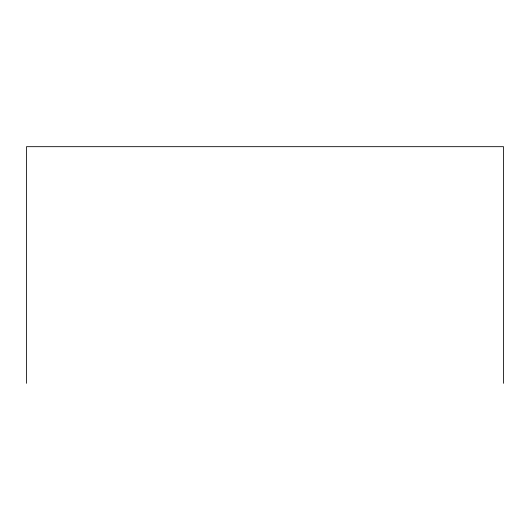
<?xml version="1.0" encoding="UTF-8"?>
<svg xmlns="http://www.w3.org/2000/svg" width="530" height="530" viewBox="0 0 530 530"><rect width="100%" height="100%" fill="white"/><g stroke="black" fill="none" stroke-linecap="round" stroke-linejoin="round"><path stroke-width="0.79" d="M503.5 383.322L503.5 146.678L26.5 146.678L26.5 383.322"/></g></svg>
